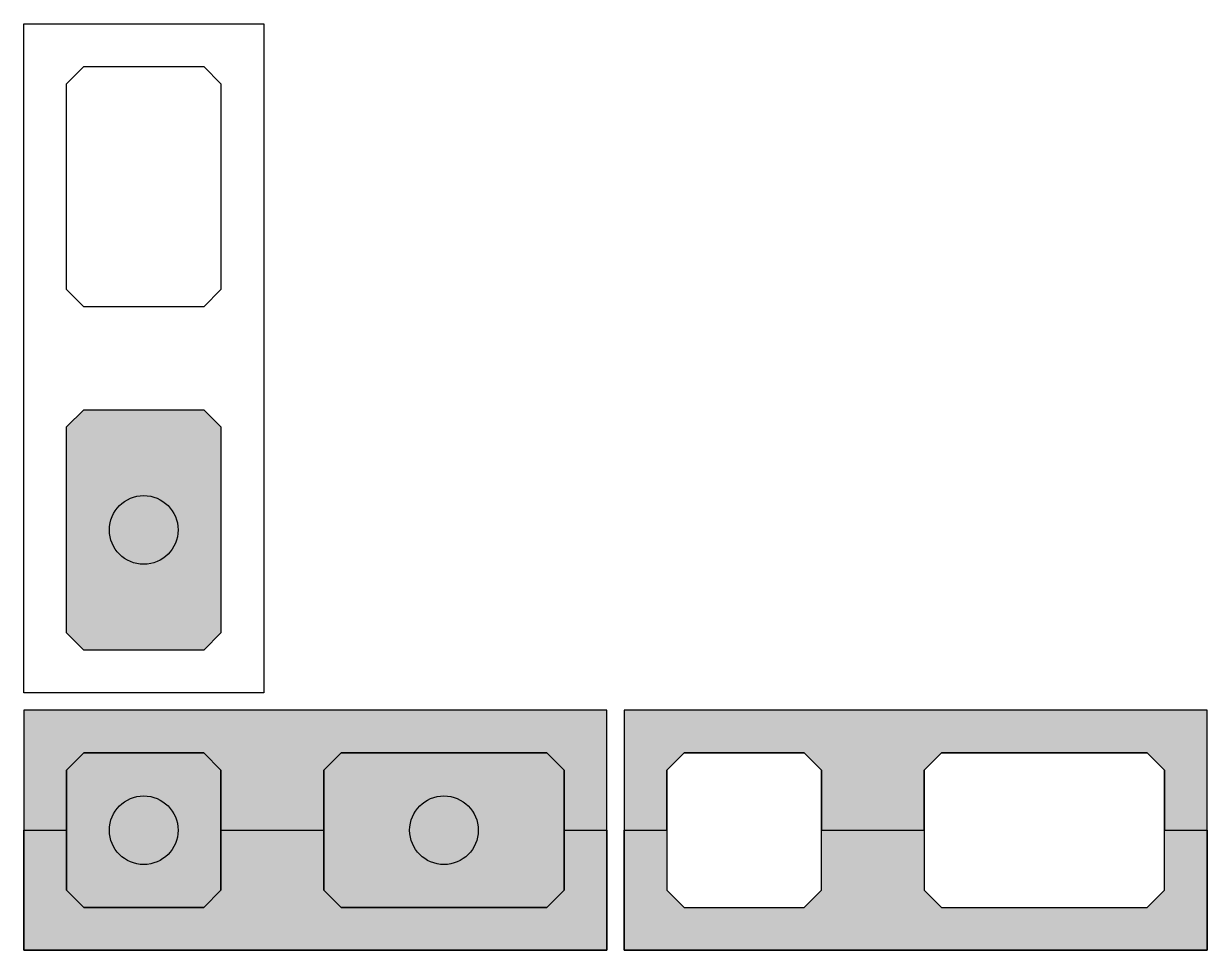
# Model space of a CAD drawing. Extents: x -1.9 to 86, y -1.6 to 60.9.
# Drawn here: x 59.666 to 61.046, y 28.525 to 29.605 of the extents above; entities that cross this region are included whole.
import ezdxf

# ---------------------------------------------------------------- set-up
doc = ezdxf.new("R2010")
doc.units = 0
doc.header["$MEASUREMENT"] = 0
for name, color, linetype in [('PENA_01', 1, 'CONTINUOUS'), ('PENA_02', 2, 'CONTINUOUS'), ('PENA_03', 3, 'CONTINUOUS'), ('PENA_11', 252, 'CONTINUOUS'), ('PENA_21', 100, 'CONTINUOUS')]:
    doc.layers.add(name, color=color, linetype=linetype)

msp = doc.modelspace()

# ---------------------------------------------------------------- linework, layer by layer
at = {"layer": 'PENA_01', "linetype": 'Continuous'}
for points in [[(59.875877, 29.554859), (59.895877, 29.534859), (59.895877, 29.294859), (59.875877, 29.274859), (59.735877, 29.274859), (59.715877, 29.294859), (59.715877, 29.534859), (59.735877, 29.554859), (59.875877, 29.554859)], [(59.875877, 29.154859), (59.895877, 29.134859), (59.895877, 28.894859), (59.875877, 28.874859), (59.735877, 28.874859), (59.715877, 28.894859), (59.715877, 29.134859), (59.735877, 29.154859), (59.875877, 29.154859)], [(59.735877, 28.574859), (59.875877, 28.574859), (59.895877, 28.594859), (59.895877, 28.734859), (59.875877, 28.754859), (59.735877, 28.754859), (59.715877, 28.734859), (59.715877, 28.594859), (59.735877, 28.574859)], [(60.035877, 28.574859), (60.275877, 28.574859), (60.295877, 28.594859), (60.295877, 28.734859), (60.275877, 28.754859), (60.035877, 28.754859), (60.015877, 28.734859), (60.015877, 28.594859), (60.035877, 28.574859)], [(60.435877, 28.574859), (60.575877, 28.574859), (60.595877, 28.594859), (60.595877, 28.734859), (60.575877, 28.754859), (60.435877, 28.754859), (60.415877, 28.734859), (60.415877, 28.594859), (60.435877, 28.574859)], [(60.735877, 28.574859), (60.975877, 28.574859), (60.995877, 28.594859), (60.995877, 28.734859), (60.975877, 28.754859), (60.735877, 28.754859), (60.715877, 28.734859), (60.715877, 28.594859), (60.735877, 28.574859)]]:
    msp.add_lwpolyline(points, dxfattribs=at)
at = {"layer": 'PENA_02', "linetype": 'Continuous'}
for points in [[(59.945877, 29.604859), (59.945877, 28.824859), (59.665877, 28.824859), (59.665877, 29.604859), (59.945877, 29.604859)], [(59.665877, 28.524859), (60.345877, 28.524859), (60.345877, 28.804859), (59.665877, 28.804859), (59.665877, 28.524859)], [(60.365877, 28.524859), (61.045877, 28.524859), (61.045877, 28.804859), (60.365877, 28.804859), (60.365877, 28.524859)]]:
    msp.add_lwpolyline(points, dxfattribs=at)
at = {"layer": 'PENA_03', "linetype": 'Continuous'}
for points in [[(59.735877, 28.874859), (59.715877, 28.894859), (59.715877, 29.134859), (59.735877, 29.154859), (59.875877, 29.154859), (59.895877, 29.134859), (59.895877, 28.894859), (59.875877, 28.874859), (59.735877, 28.874859)], [(59.895877, 28.594859), (59.875877, 28.574859), (59.735877, 28.574859), (59.715877, 28.594859), (59.715877, 28.734859), (59.735877, 28.754859), (59.875877, 28.754859), (59.895877, 28.734859), (59.895877, 28.594859)], [(60.295877, 28.594859), (60.275877, 28.574859), (60.035877, 28.574859), (60.015877, 28.594859), (60.015877, 28.734859), (60.035877, 28.754859), (60.275877, 28.754859), (60.295877, 28.734859), (60.295877, 28.594859)]]:
    msp.add_lwpolyline(points, dxfattribs=at)
for centre in [(59.805877, 29.014859), (59.805877, 28.664859), (60.155877, 28.664859)]:
    msp.add_circle(centre, 0.04, dxfattribs=at)
for points in [[(59.845877, 29.014859), (59.785877, 29.0495), (59.768289, 29.02854)], [(59.845877, 29.014859), (59.812823, 29.054251), (59.785877, 29.0495)], [(59.845877, 29.014859), (59.836519, 29.040571), (59.812823, 29.054251)], [(59.845877, 29.014859), (59.768289, 29.02854), (59.768289, 29.001178)], [(59.845877, 29.014859), (59.768289, 29.001178), (59.785877, 28.980218)], [(59.845877, 29.014859), (59.785877, 28.980218), (59.812823, 28.975467)], [(59.845877, 29.014859), (59.812823, 28.975467), (59.836519, 28.989148)], [(59.845877, 29.014859), (59.836519, 28.989148), (59.845877, 29.014859)], [(59.845877, 28.664859), (59.812823, 28.704251), (59.785877, 28.6995)], [(59.845877, 28.664859), (59.836519, 28.690571), (59.812823, 28.704251)], [(60.195877, 28.664859), (60.162823, 28.704251), (60.135877, 28.6995)], [(60.195877, 28.664859), (60.186519, 28.690571), (60.162823, 28.704251)], [(59.845877, 28.664859), (59.785877, 28.6995), (59.768289, 28.67854)], [(60.195877, 28.664859), (60.135877, 28.6995), (60.118289, 28.67854)], [(59.845877, 28.664859), (59.768289, 28.67854), (59.768289, 28.651178)], [(60.195877, 28.664859), (60.118289, 28.67854), (60.118289, 28.651178)], [(59.845877, 28.664859), (59.768289, 28.651178), (59.785877, 28.630218)], [(59.845877, 28.664859), (59.785877, 28.630218), (59.812823, 28.625467)], [(59.845877, 28.664859), (59.812823, 28.625467), (59.836519, 28.639148)], [(59.845877, 28.664859), (59.836519, 28.639148), (59.845877, 28.664859)], [(60.195877, 28.664859), (60.118289, 28.651178), (60.135877, 28.630218)], [(60.195877, 28.664859), (60.135877, 28.630218), (60.162823, 28.625467)], [(60.195877, 28.664859), (60.162823, 28.625467), (60.186519, 28.639148)], [(60.195877, 28.664859), (60.186519, 28.639148), (60.195877, 28.664859)]]:
    msp.add_solid(points, dxfattribs=at)
at = {"layer": 'PENA_11', "linetype": 'Continuous'}
for points in [[(59.735877, 28.874859), (59.715877, 29.134859), (59.735877, 29.154859)], [(59.735877, 28.874859), (59.735877, 29.154859), (59.875877, 29.154859)], [(59.735877, 28.874859), (59.875877, 29.154859), (59.895877, 29.134859)], [(59.735877, 28.874859), (59.715877, 28.894859), (59.715877, 29.134859)], [(59.735877, 28.874859), (59.895877, 29.134859), (59.895877, 28.894859)], [(59.735877, 28.874859), (59.895877, 28.894859), (59.875877, 28.874859)], [(59.735877, 28.874859), (59.875877, 28.874859), (59.735877, 28.874859)], [(59.895877, 28.594859), (59.715877, 28.734859), (59.735877, 28.754859)], [(59.895877, 28.594859), (59.735877, 28.754859), (59.875877, 28.754859)], [(59.895877, 28.594859), (59.875877, 28.754859), (59.895877, 28.734859)], [(60.295877, 28.594859), (60.015877, 28.734859), (60.035877, 28.754859)], [(60.295877, 28.594859), (60.035877, 28.754859), (60.275877, 28.754859)], [(60.295877, 28.594859), (60.275877, 28.754859), (60.295877, 28.734859)], [(59.895877, 28.594859), (59.715877, 28.594859), (59.715877, 28.734859)], [(59.895877, 28.594859), (59.895877, 28.734859), (59.895877, 28.594859)], [(60.295877, 28.594859), (60.015877, 28.594859), (60.015877, 28.734859)], [(60.295877, 28.594859), (60.295877, 28.734859), (60.295877, 28.594859)], [(59.895877, 28.594859), (59.735877, 28.574859), (59.715877, 28.594859)], [(59.895877, 28.594859), (59.875877, 28.574859), (59.735877, 28.574859)], [(60.295877, 28.594859), (60.035877, 28.574859), (60.015877, 28.594859)], [(60.295877, 28.594859), (60.275877, 28.574859), (60.035877, 28.574859)]]:
    msp.add_solid(points, dxfattribs=at)
at = {"layer": 'PENA_21', "linetype": 'Continuous'}
for points in [[(59.665877, 28.664859), (59.715877, 28.664859), (59.715877, 28.734859), (59.735877, 28.754859), (59.875877, 28.754859), (59.895877, 28.734859), (59.895877, 28.664859), (60.015877, 28.664859), (60.015877, 28.734859), (60.035877, 28.754859), (60.275877, 28.754859), (60.295877, 28.734859), (60.295877, 28.664859), (60.345877, 28.664859), (60.345877, 28.804859), (59.665877, 28.804859), (59.665877, 28.664859)], [(60.365877, 28.664859), (60.415877, 28.664859), (60.415877, 28.734859), (60.435877, 28.754859), (60.575877, 28.754859), (60.595877, 28.734859), (60.595877, 28.664859), (60.715877, 28.664859), (60.715877, 28.734859), (60.735877, 28.754859), (60.975877, 28.754859), (60.995877, 28.734859), (60.995877, 28.664859), (61.045877, 28.664859), (61.045877, 28.804859), (60.365877, 28.804859), (60.365877, 28.664859)], [(59.665877, 28.664859), (59.715877, 28.664859), (59.715877, 28.594859), (59.735877, 28.574859), (59.875877, 28.574859), (59.895877, 28.594859), (59.895877, 28.664859), (60.015877, 28.664859), (60.015877, 28.594859), (60.035877, 28.574859), (60.275877, 28.574859), (60.295877, 28.594859), (60.295877, 28.664859), (60.345877, 28.664859), (60.345877, 28.524859), (59.665877, 28.524859), (59.665877, 28.664859)], [(60.365877, 28.664859), (60.415877, 28.664859), (60.415877, 28.594859), (60.435877, 28.574859), (60.575877, 28.574859), (60.595877, 28.594859), (60.595877, 28.664859), (60.715877, 28.664859), (60.715877, 28.594859), (60.735877, 28.574859), (60.975877, 28.574859), (60.995877, 28.594859), (60.995877, 28.664859), (61.045877, 28.664859), (61.045877, 28.524859), (60.365877, 28.524859), (60.365877, 28.664859)]]:
    msp.add_lwpolyline(points, dxfattribs=at)
for points in [[(60.345877, 28.804859), (59.665877, 28.804859), (59.735877, 28.754859)], [(59.665877, 28.804859), (59.665877, 28.664859), (59.715877, 28.664859)], [(59.665877, 28.804859), (59.715877, 28.664859), (59.715877, 28.734859)], [(59.665877, 28.804859), (59.715877, 28.734859), (59.735877, 28.754859)], [(60.345877, 28.804859), (59.735877, 28.754859), (59.875877, 28.754859)], [(60.345877, 28.804859), (59.875877, 28.754859), (59.895877, 28.734859)], [(60.345877, 28.804859), (59.895877, 28.734859), (60.035877, 28.754859)], [(60.345877, 28.804859), (60.035877, 28.754859), (60.275877, 28.754859)], [(60.345877, 28.804859), (60.275877, 28.754859), (60.295877, 28.734859)], [(60.345877, 28.804859), (60.295877, 28.734859), (60.345877, 28.664859)], [(61.045877, 28.804859), (60.365877, 28.804859), (60.435877, 28.754859)], [(60.365877, 28.804859), (60.365877, 28.664859), (60.415877, 28.664859)], [(60.365877, 28.804859), (60.415877, 28.664859), (60.415877, 28.734859)], [(60.365877, 28.804859), (60.415877, 28.734859), (60.435877, 28.754859)], [(61.045877, 28.804859), (60.435877, 28.754859), (60.575877, 28.754859)], [(61.045877, 28.804859), (60.575877, 28.754859), (60.595877, 28.734859)], [(61.045877, 28.804859), (60.595877, 28.734859), (60.735877, 28.754859)], [(61.045877, 28.804859), (60.735877, 28.754859), (60.975877, 28.754859)], [(61.045877, 28.804859), (60.975877, 28.754859), (60.995877, 28.734859)], [(61.045877, 28.804859), (60.995877, 28.734859), (61.045877, 28.664859)], [(59.895877, 28.734859), (60.015877, 28.734859), (60.035877, 28.754859)], [(60.595877, 28.734859), (60.715877, 28.734859), (60.735877, 28.754859)], [(59.895877, 28.734859), (59.895877, 28.664859), (60.015877, 28.664859)], [(59.895877, 28.734859), (60.015877, 28.664859), (60.015877, 28.734859)], [(60.345877, 28.664859), (60.295877, 28.734859), (60.295877, 28.664859)], [(60.595877, 28.734859), (60.595877, 28.664859), (60.715877, 28.664859)], [(60.595877, 28.734859), (60.715877, 28.664859), (60.715877, 28.734859)], [(61.045877, 28.664859), (60.995877, 28.734859), (60.995877, 28.664859)], [(59.715877, 28.594859), (59.665877, 28.524859), (59.665877, 28.664859)], [(59.715877, 28.594859), (59.665877, 28.664859), (59.715877, 28.664859)], [(59.895877, 28.664859), (60.015877, 28.664859), (60.015877, 28.594859)], [(59.895877, 28.664859), (60.015877, 28.594859), (60.035877, 28.574859)], [(59.895877, 28.664859), (60.035877, 28.574859), (59.895877, 28.594859)], [(60.345877, 28.524859), (60.295877, 28.594859), (60.295877, 28.664859)], [(60.345877, 28.524859), (60.295877, 28.664859), (60.345877, 28.664859)], [(60.415877, 28.594859), (60.365877, 28.524859), (60.365877, 28.664859)], [(60.415877, 28.594859), (60.365877, 28.664859), (60.415877, 28.664859)], [(60.595877, 28.664859), (60.715877, 28.664859), (60.715877, 28.594859)], [(60.595877, 28.664859), (60.715877, 28.594859), (60.735877, 28.574859)], [(60.595877, 28.664859), (60.735877, 28.574859), (60.595877, 28.594859)], [(61.045877, 28.524859), (60.995877, 28.594859), (60.995877, 28.664859)], [(61.045877, 28.524859), (60.995877, 28.664859), (61.045877, 28.664859)], [(59.715877, 28.594859), (59.735877, 28.574859), (59.665877, 28.524859)], [(60.345877, 28.524859), (59.875877, 28.574859), (59.895877, 28.594859)], [(60.345877, 28.524859), (59.895877, 28.594859), (60.035877, 28.574859)], [(60.345877, 28.524859), (60.275877, 28.574859), (60.295877, 28.594859)], [(60.415877, 28.594859), (60.435877, 28.574859), (60.365877, 28.524859)], [(61.045877, 28.524859), (60.575877, 28.574859), (60.595877, 28.594859)], [(61.045877, 28.524859), (60.595877, 28.594859), (60.735877, 28.574859)], [(61.045877, 28.524859), (60.975877, 28.574859), (60.995877, 28.594859)], [(60.345877, 28.524859), (59.665877, 28.524859), (59.735877, 28.574859)], [(60.345877, 28.524859), (59.735877, 28.574859), (59.875877, 28.574859)], [(60.345877, 28.524859), (60.035877, 28.574859), (60.275877, 28.574859)], [(61.045877, 28.524859), (60.365877, 28.524859), (60.435877, 28.574859)], [(61.045877, 28.524859), (60.435877, 28.574859), (60.575877, 28.574859)], [(61.045877, 28.524859), (60.735877, 28.574859), (60.975877, 28.574859)]]:
    msp.add_solid(points, dxfattribs=at)

doc.saveas('drawing.dxf')
